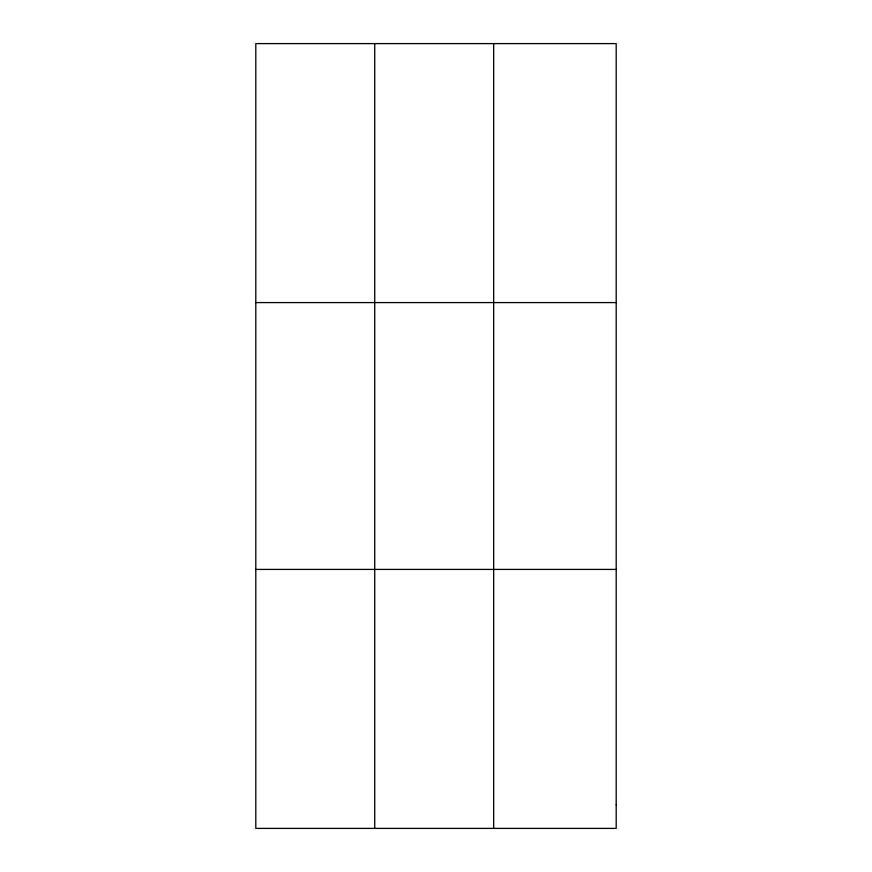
<?xml version="1.0" encoding="UTF-8"?>
<svg xmlns="http://www.w3.org/2000/svg" width="872" height="872" viewBox="0 0 872 872"><rect width="100%" height="100%" fill="white"/><g stroke="black" fill="none" stroke-linecap="round" stroke-linejoin="round"><path stroke-width="1.31" d="M374.731 828.4L374.731 43.6M493.661 828.4L493.661 43.6M255.801 302.584L616.199 302.584M255.801 569.416L616.199 569.416M616.199 804.856L616.199 828.4L255.801 828.4L255.801 43.6L616.199 43.6L616.199 804.856"/></g></svg>
